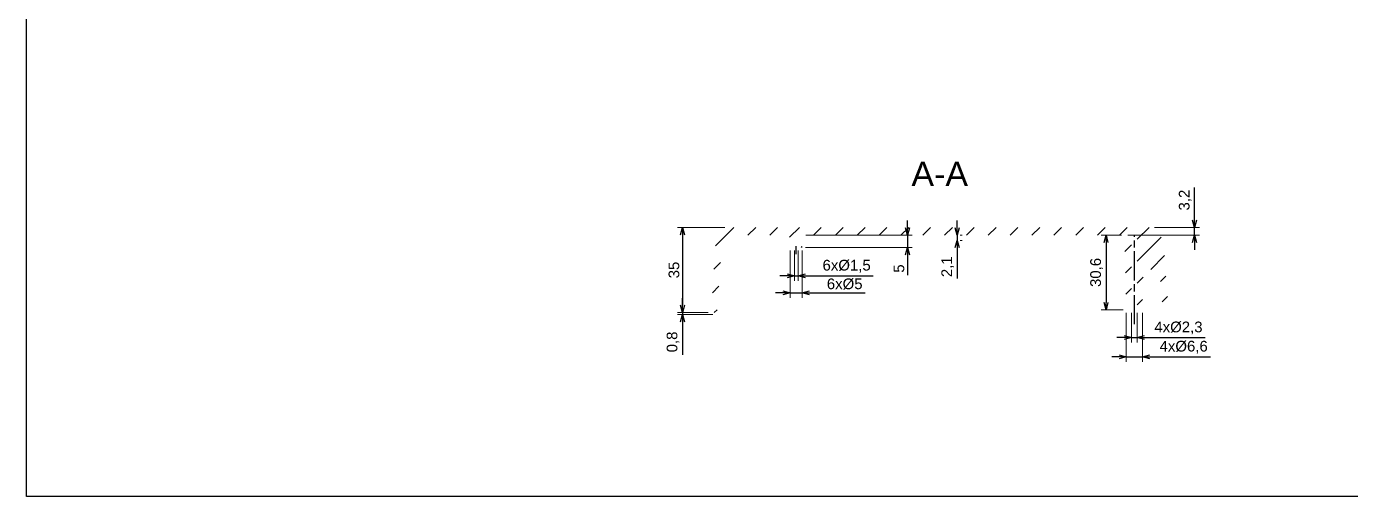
# Paper-space layout 'Cover' of a CAD drawing. Header units: millimetres. Extents: x 0 to 413, y 1 to 290.
# Drawn here: x 0.2 to 272.4, y 0.5 to 97.1 of the extents above; entities that cross this region are included whole.
import ezdxf

# ---------------------------------------------------------------- set-up
doc = ezdxf.new("R2010")
doc.units = ezdxf.units.MM
doc.linetypes.add('AM_ISO08W050x2', pattern=[9, 6, -0.75, 1.5, -0.75])
doc.layers.add('MD_Annotation', color=7, linetype='Continuous', lineweight=25)
doc.layers.add('MD_Hatching', color=7, linetype='Continuous', lineweight=25)
doc.layers.add('Tabelka', color=7, linetype='Continuous')
doc.styles.get("Standard").update_dxf_attribs({"font": 'arial.ttf'})
doc.dimstyles.new('ISO-25', dxfattribs={"dimtxt": 2.2, "dimasz": 1.5, "dimexe": 1, "dimexo": 0.625, "dimtad": 1, "dimrnd": 0.05, "dimtxsty": 'Standard', "dimblk": 'OPEN30', "dimcen": 2.5, "dimadec": 0, "dimazin": 0, "dimtfac": 1, "dimtmove": 0, "dimatfit": 3, "dimfxl": 1, "dimlwe": 18, "dimarcsym": 0})

# ---------------------------------------------------------------- blocks, each defined once
blk = doc.blocks.new('_Open30')
at = {"color": 0, "linetype": 'ByBlock', "lineweight": -2}
for p, q in [((-1, 0.27), (0, 0)), ((0, 0), (-1, -0.27)), ((0, 0), (-1, 0))]:
    blk.add_line(p, q, dxfattribs=at)
blk = doc.blocks.new('*D170')
at = {"layer": 'Defpoints', "color": 0, "transparency": 16777216}
for p in [(144.4, 55.82), (135.05, 38.32), (140.92, 38.32)]:
    blk.add_point(p, dxfattribs=at)
at = {"layer": 'MD_Annotation', "color": 0, "lineweight": 18, "transparency": 16777216}
for p, q in [((143.78, 55.82), (134.05, 55.82)), ((140.3, 38.32), (134.05, 38.32))]:
    blk.add_line(p, q, dxfattribs=at)
at = {"layer": 'MD_Annotation', "color": 0, "lineweight": -2, "transparency": 16777216}
blk.add_line((135.05, 54.32), (135.05, 39.82), dxfattribs=at)
at = {"layer": 'MD_Annotation', "color": 0, "lineweight": -2, "transparency": 16777216, "xscale": 1.5, "yscale": 1.5, "zscale": 1.5}
for p, rotation in [((135.05, 55.82), 90), ((135.05, 38.32), 270)]:
    blk.add_blockref('_Open30', p, dxfattribs=dict(at, rotation=rotation))
at = {"layer": 'MD_Annotation', "color": 0, "transparency": 16777216, "insert": (133.3, 47.07), "char_height": 2.2, "attachment_point": 5, "rotation": 90}
blk.add_mtext('35', dxfattribs=at)
blk = doc.blocks.new('*D171')
at = {"layer": 'Defpoints', "color": 0, "transparency": 16777216}
for p in [(140.92, 38.32), (135.05, 37.92), (141.92, 37.92)]:
    blk.add_point(p, dxfattribs=at)
at = {"layer": 'MD_Annotation', "color": 0, "lineweight": -2, "transparency": 16777216}
for p, q in [((135.05, 39.82), (135.05, 41.32)), ((135.05, 38.32), (135.05, 37.92)), ((135.05, 36.42), (135.05, 29.66))]:
    blk.add_line(p, q, dxfattribs=at)
at = {"layer": 'MD_Annotation', "color": 0, "lineweight": 18, "transparency": 16777216}
for p, q in [((140.3, 38.32), (134.05, 38.32)), ((141.3, 37.92), (134.05, 37.92))]:
    blk.add_line(p, q, dxfattribs=at)
at = {"layer": 'MD_Annotation', "color": 0, "lineweight": -2, "transparency": 16777216, "xscale": 1.5, "yscale": 1.5, "zscale": 1.5}
for p, rotation in [((135.05, 38.32), 270), ((135.05, 37.92), 90)]:
    blk.add_blockref('_Open30', p, dxfattribs=dict(at, rotation=rotation))
at = {"layer": 'MD_Annotation', "color": 0, "transparency": 16777216, "insert": (133.1, 32.29), "char_height": 2.2, "attachment_point": 5, "rotation": 90}
blk.add_mtext('0,8', dxfattribs=at)
blk = doc.blocks.new('*D172')
at = {"layer": 'Defpoints', "color": 0, "transparency": 16777216}
for p in [(157.17, 51.72), (159.67, 51.72), (157.17, 42.38)]:
    blk.add_point(p, dxfattribs=at)
at = {"layer": 'MD_Annotation', "color": 0, "lineweight": 18, "transparency": 16777216}
for p, q in [((157.17, 51.1), (157.17, 41.38)), ((159.67, 51.1), (159.67, 41.38))]:
    blk.add_line(p, q, dxfattribs=at)
at = {"layer": 'MD_Annotation', "color": 0, "lineweight": -2, "transparency": 16777216}
for p, q in [((155.67, 42.38), (154.17, 42.38)), ((157.17, 42.38), (159.67, 42.38)), ((161.17, 42.38), (172.57, 42.38))]:
    blk.add_line(p, q, dxfattribs=at)
at = {"layer": 'MD_Annotation', "color": 0, "lineweight": -2, "transparency": 16777216, "xscale": 1.5, "yscale": 1.5, "zscale": 1.5}
blk.add_blockref('_Open30', (157.17, 42.38), dxfattribs=at)
at = {"layer": 'MD_Annotation', "color": 0, "lineweight": -2, "transparency": 16777216, "xscale": 1.5, "yscale": 1.5, "zscale": 1.5, "rotation": 180}
blk.add_blockref('_Open30', (159.67, 42.38), dxfattribs=at)
at = {"layer": 'MD_Annotation', "color": 0, "transparency": 16777216, "insert": (168.39, 44.19), "char_height": 2.2, "attachment_point": 5}
blk.add_mtext('6x%%C5', dxfattribs=at)
blk = doc.blocks.new('*D173')
at = {"layer": 'Defpoints', "color": 0, "transparency": 16777216}
for p in [(158.05, 51.72), (158.8, 51.72), (158.05, 45.88)]:
    blk.add_point(p, dxfattribs=at)
at = {"layer": 'MD_Annotation', "color": 0, "lineweight": 18, "transparency": 16777216}
for p, q in [((158.05, 51.1), (158.05, 44.88)), ((158.8, 51.1), (158.8, 44.88))]:
    blk.add_line(p, q, dxfattribs=at)
at = {"layer": 'MD_Annotation', "color": 0, "lineweight": -2, "transparency": 16777216}
for p, q in [((156.55, 45.88), (155.05, 45.88)), ((158.05, 45.88), (158.8, 45.88)), ((160.3, 45.88), (174.25, 45.88))]:
    blk.add_line(p, q, dxfattribs=at)
at = {"layer": 'MD_Annotation', "color": 0, "lineweight": -2, "transparency": 16777216, "xscale": 1.5, "yscale": 1.5, "zscale": 1.5}
blk.add_blockref('_Open30', (158.05, 45.88), dxfattribs=at)
at = {"layer": 'MD_Annotation', "color": 0, "lineweight": -2, "transparency": 16777216, "xscale": 1.5, "yscale": 1.5, "zscale": 1.5, "rotation": 180}
blk.add_blockref('_Open30', (158.8, 45.88), dxfattribs=at)
at = {"layer": 'MD_Annotation', "color": 0, "transparency": 16777216, "insert": (168.79, 47.86), "char_height": 2.2, "attachment_point": 5}
blk.add_mtext('6x%%C1,5', dxfattribs=at)
blk = doc.blocks.new('*D174')
at = {"layer": 'Defpoints', "color": 0, "transparency": 16777216}
for p in [(159.67, 51.72), (159.8, 54.22), (181.28, 54.22)]:
    blk.add_point(p, dxfattribs=at)
at = {"layer": 'MD_Annotation', "color": 0, "lineweight": -2, "transparency": 16777216}
for p, q in [((181.28, 55.72), (181.28, 57.22)), ((181.28, 54.22), (181.28, 51.72)), ((181.28, 50.22), (181.28, 46.01))]:
    blk.add_line(p, q, dxfattribs=at)
at = {"layer": 'MD_Annotation', "color": 0, "lineweight": 18, "transparency": 16777216}
for p, q in [((160.3, 51.72), (182.28, 51.72)), ((160.42, 54.22), (182.28, 54.22))]:
    blk.add_line(p, q, dxfattribs=at)
at = {"layer": 'MD_Annotation', "color": 0, "lineweight": -2, "transparency": 16777216, "xscale": 1.5, "yscale": 1.5, "zscale": 1.5}
for p, rotation in [((181.28, 54.22), 270), ((181.28, 51.72), 90)]:
    blk.add_blockref('_Open30', p, dxfattribs=dict(at, rotation=rotation))
at = {"layer": 'MD_Annotation', "color": 0, "transparency": 16777216, "insert": (179.54, 47.37), "char_height": 2.2, "attachment_point": 5, "rotation": 90}
blk.add_mtext('5', dxfattribs=at)
blk = doc.blocks.new('*D175')
at = {"layer": 'Defpoints', "color": 0, "transparency": 16777216}
for p in [(231.44, 55.82), (240.31, 55.82), (225.92, 54.22)]:
    blk.add_point(p, dxfattribs=at)
at = {"layer": 'MD_Annotation', "color": 0, "lineweight": -2, "transparency": 16777216}
for p, q in [((240.31, 57.32), (240.31, 64.05)), ((240.31, 54.22), (240.31, 55.82)), ((240.31, 52.72), (240.31, 51.22))]:
    blk.add_line(p, q, dxfattribs=at)
at = {"layer": 'MD_Annotation', "color": 0, "lineweight": 18, "transparency": 16777216}
for p, q in [((232.06, 55.82), (241.31, 55.82)), ((226.55, 54.22), (241.31, 54.22))]:
    blk.add_line(p, q, dxfattribs=at)
at = {"layer": 'MD_Annotation', "color": 0, "lineweight": -2, "transparency": 16777216, "xscale": 1.5, "yscale": 1.5, "zscale": 1.5}
for p, rotation in [((240.31, 55.82), 270), ((240.31, 54.22), 90)]:
    blk.add_blockref('_Open30', p, dxfattribs=dict(at, rotation=rotation))
at = {"layer": 'MD_Annotation', "color": 0, "transparency": 16777216, "insert": (238.37, 61.44), "char_height": 2.2, "attachment_point": 5, "rotation": 90}
blk.add_mtext('3,2', dxfattribs=at)
blk = doc.blocks.new('*D176')
at = {"layer": 'Defpoints', "color": 0, "transparency": 16777216}
for p in [(225.92, 54.22), (222.1, 38.92), (226.27, 38.92)]:
    blk.add_point(p, dxfattribs=at)
at = {"layer": 'MD_Annotation', "color": 0, "lineweight": 18, "transparency": 16777216}
for p, q in [((225.3, 54.22), (221.1, 54.22)), ((225.65, 38.92), (221.1, 38.92))]:
    blk.add_line(p, q, dxfattribs=at)
at = {"layer": 'MD_Annotation', "color": 0, "lineweight": -2, "transparency": 16777216}
blk.add_line((222.1, 52.72), (222.1, 40.42), dxfattribs=at)
at = {"layer": 'MD_Annotation', "color": 0, "lineweight": -2, "transparency": 16777216, "xscale": 1.5, "yscale": 1.5, "zscale": 1.5}
for p, rotation in [((222.1, 54.22), 90), ((222.1, 38.92), 270)]:
    blk.add_blockref('_Open30', p, dxfattribs=dict(at, rotation=rotation))
at = {"layer": 'MD_Annotation', "color": 0, "transparency": 16777216, "insert": (220.16, 46.57), "char_height": 2.2, "attachment_point": 5, "rotation": 90}
blk.add_mtext('30,6', dxfattribs=at)
blk = doc.blocks.new('*D177')
at = {"layer": 'Defpoints', "color": 0, "transparency": 16777216}
for p in [(226.27, 38.92), (229.57, 38.92), (229.57, 29.23)]:
    blk.add_point(p, dxfattribs=at)
at = {"layer": 'MD_Annotation', "color": 0, "lineweight": 18, "transparency": 16777216}
for p, q in [((226.27, 38.3), (226.27, 28.23)), ((229.57, 38.3), (229.57, 28.23))]:
    blk.add_line(p, q, dxfattribs=at)
at = {"layer": 'MD_Annotation', "color": 0, "lineweight": -2, "transparency": 16777216}
for p, q in [((224.77, 29.23), (223.27, 29.23)), ((226.27, 29.23), (229.57, 29.23)), ((231.07, 29.23), (243.55, 29.23))]:
    blk.add_line(p, q, dxfattribs=at)
at = {"layer": 'MD_Annotation', "color": 0, "lineweight": -2, "transparency": 16777216, "xscale": 1.5, "yscale": 1.5, "zscale": 1.5}
blk.add_blockref('_Open30', (226.27, 29.23), dxfattribs=at)
at = {"layer": 'MD_Annotation', "color": 0, "lineweight": -2, "transparency": 16777216, "xscale": 1.5, "yscale": 1.5, "zscale": 1.5, "rotation": 180}
blk.add_blockref('_Open30', (229.57, 29.23), dxfattribs=at)
at = {"layer": 'MD_Annotation', "color": 0, "transparency": 16777216, "insert": (238.06, 31.21), "char_height": 2.2, "attachment_point": 5}
blk.add_mtext('4x%%C6,6', dxfattribs=at)
blk = doc.blocks.new('*D178')
at = {"layer": 'Defpoints', "color": 0, "transparency": 16777216}
for p in [(227.35, 38.92), (228.5, 38.92), (228.5, 33.19)]:
    blk.add_point(p, dxfattribs=at)
at = {"layer": 'MD_Annotation', "color": 0, "lineweight": 18, "transparency": 16777216}
for p, q in [((227.35, 38.3), (227.35, 32.19)), ((228.5, 38.3), (228.5, 32.19))]:
    blk.add_line(p, q, dxfattribs=at)
at = {"layer": 'MD_Annotation', "color": 0, "lineweight": -2, "transparency": 16777216}
for p, q in [((225.85, 33.19), (224.35, 33.19)), ((227.35, 33.19), (228.5, 33.19)), ((230, 33.19), (242.48, 33.19))]:
    blk.add_line(p, q, dxfattribs=at)
at = {"layer": 'MD_Annotation', "color": 0, "lineweight": -2, "transparency": 16777216, "xscale": 1.5, "yscale": 1.5, "zscale": 1.5}
blk.add_blockref('_Open30', (227.35, 33.19), dxfattribs=at)
at = {"layer": 'MD_Annotation', "color": 0, "lineweight": -2, "transparency": 16777216, "xscale": 1.5, "yscale": 1.5, "zscale": 1.5, "rotation": 180}
blk.add_blockref('_Open30', (228.5, 33.19), dxfattribs=at)
at = {"layer": 'MD_Annotation', "color": 0, "transparency": 16777216, "insert": (236.99, 35.17), "char_height": 2.2, "attachment_point": 5}
blk.add_mtext('4x%%C2,3', dxfattribs=at)
blk = doc.blocks.new('*D179')
at = {"layer": 'Defpoints', "color": 0, "transparency": 16777216}
for p in [(191.51, 54.22), (191.51, 53.17), (191.51, 53.17)]:
    blk.add_point(p, dxfattribs=at)
at = {"layer": 'MD_Annotation', "color": 0, "lineweight": -2, "transparency": 16777216}
for p, q in [((191.51, 55.72), (191.51, 57.22)), ((191.51, 54.22), (191.51, 53.17)), ((191.51, 51.67), (191.51, 45.3))]:
    blk.add_line(p, q, dxfattribs=at)
at = {"layer": 'MD_Annotation', "color": 0, "lineweight": 18, "transparency": 16777216}
for p, q in [((192.14, 54.22), (192.51, 54.22)), ((192.14, 53.17), (192.51, 53.17))]:
    blk.add_line(p, q, dxfattribs=at)
at = {"layer": 'MD_Annotation', "color": 0, "lineweight": -2, "transparency": 16777216, "xscale": 1.5, "yscale": 1.5, "zscale": 1.5}
for p, rotation in [((191.51, 54.22), 270), ((191.51, 53.17), 90)]:
    blk.add_blockref('_Open30', p, dxfattribs=dict(at, rotation=rotation))
at = {"layer": 'MD_Annotation', "color": 0, "transparency": 16777216, "insert": (189.56, 47.74), "char_height": 2.2, "attachment_point": 5, "rotation": 90}
blk.add_mtext('2,1', dxfattribs=at)

psp = doc.layouts.new('Cover')

# ---------------------------------------------------------------- hatches: boundary and pattern name
at = {"layer": 'MD_Hatching'}
h = psp.add_hatch(dxfattribs=at)
h.set_pattern_fill('ANSI31', color=256, style=0)
edge = h.paths.add_edge_path(flags=0)
edge.add_line((214.2121, 55.8205), (214.2121, 54.2205))
edge.add_line((214.2121, 54.2205), (225.9214, 54.2205))
edge.add_line((225.9214, 54.2205), (226.2714, 38.9205))
edge.add_line((226.2714, 38.9205), (227.3464, 38.9205))
edge.add_line((227.3464, 38.9205), (227.3464, 54.2205))
edge.add_line((227.3464, 54.2205), (228.4964, 54.2205))
edge.add_line((228.4964, 54.2205), (228.4964, 38.9205))
edge.add_line((228.4964, 38.9205), (229.5714, 38.9205))
edge.add_line((229.5714, 38.9205), (229.7926, 48.5899))
edge.add_ellipse((233.8824, 51.4662), major_axis=(-4.0899, -2.8763), ratio=1, start_angle=0, end_angle=46.433495)
edge.add_line((233.1478, 46.5205), (233.7803, 38.8205))
edge.add_line((233.7803, 38.8205), (234.4214, 38.8205))
edge.add_line((234.4214, 38.8205), (234.4214, 38.3205))
edge.add_line((234.4214, 38.3205), (234.9214, 38.3205))
edge.add_line((234.9214, 38.3205), (233.9274, 53.2304))
edge.add_ellipse((233.6779, 53.2138), major_axis=(0.2494, 0.0166), ratio=1, start_angle=0, end_angle=39.717124)
edge.add_line((233.8592, 53.386), (231.6203, 55.7427))
edge.add_ellipse((231.439, 55.5705), major_axis=(0.1812, 0.1722), ratio=1, start_angle=360, end_angle=406.468801)
edge.add_line((231.439, 55.8205), (214.2121, 55.8205))
edge = h.paths.add_edge_path(flags=0)
edge.add_line((214.2121, 55.8205), (144.4037, 55.8205))
edge.add_ellipse((144.4037, 55.5705), major_axis=(0, 0.25), ratio=1, start_angle=360, end_angle=406.468801)
edge.add_line((144.2224, 55.7427), (141.9836, 53.386))
edge.add_ellipse((142.1648, 53.2138), major_axis=(-0.1812, 0.1722), ratio=1, start_angle=360, end_angle=399.717124)
edge.add_line((141.9154, 53.2304), (140.9214, 38.3205))
edge.add_line((140.9214, 38.3205), (141.6714, 38.3205))
edge.add_line((141.6714, 38.3205), (141.6714, 38.1705))
edge.add_ellipse((141.9214, 38.1705), major_axis=(-0.25, 0), ratio=1, start_angle=360, end_angle=450)
edge.add_ellipse((141.8714, 38.1654), major_axis=(0.05, -0.2449), ratio=1, start_angle=0, end_angle=78.463041)
edge.add_line((142.1214, 38.1654), (142.1214, 38.3205))
edge.add_line((142.1214, 38.3205), (143.1714, 52.3205))
edge.add_line((143.1714, 52.3205), (144.9214, 54.2205))
edge.add_line((144.9214, 54.2205), (157.0464, 54.2205))
edge.add_line((157.0464, 54.2205), (157.1714, 51.7205))
edge.add_line((157.1714, 51.7205), (158.0464, 51.7205))
edge.add_line((158.0464, 51.7205), (158.0464, 51.9705))
edge.add_line((158.0464, 51.9705), (158.7964, 51.9705))
edge.add_line((158.7964, 51.9705), (158.7964, 51.7205))
edge.add_line((158.7964, 51.7205), (159.6714, 51.7205))
edge.add_line((159.6714, 51.7205), (159.7964, 54.2205))
edge.add_line((159.7964, 54.2205), (214.2121, 54.2205))
edge.add_line((214.2121, 54.2205), (214.2121, 55.8205))

# ---------------------------------------------------------------- linework, layer by layer
at = {"layer": 'MD_Annotation', "linetype": 'AM_ISO08W050x2'}
for p, q in [((158.4214, 50.3455), (158.4214, 51.9705)), ((227.9214, 35.9205), (227.9214, 54.2205))]:
    psp.add_line(p, q, dxfattribs=at)
at = {"layer": 'Tabelka'}
psp.add_lwpolyline([(0.2197, 290.193), (413.4761, 290.193), (413.4761, 0.5211), (0.2197, 0.5211)], close=True, dxfattribs=at)

# ---------------------------------------------------------------- texts
at = {"layer": 'MD_Annotation', "color": 7, "insert": (187.9214, 64.3205), "char_height": 5, "width": 14.004093, "attachment_point": 8}
psp.add_mtext('A-A', dxfattribs=at)

# ---------------------------------------------------------------- dimensions: what is measured, and where the dimension line sits
at = {"layer": 'MD_Annotation'}
for base, p1, p2, angle, picture, middle in [((240.3149, 55.8205), (225.9214, 54.2205), (231.439, 55.8205), 90, '*D175', (238.3678, 61.4362)), ((191.5113, 53.1705), (191.5113, 54.2205), (191.5113, 53.1705), 270, '*D179', (189.5642, 47.7364)), ((135.049, 38.3205), (144.4037, 55.8205), (140.9214, 38.3205), 270, '*D170', (133.3, 47.0705)), ((222.1035, 38.9205), (225.9214, 54.2205), (226.2714, 38.9205), 270, '*D176', (220.1564, 46.5705)), ((135.049, 37.9205), (140.9214, 38.3205), (141.9214, 37.9205), 270, '*D171', (133.1019, 32.2906))]:
    dim = psp.add_linear_dim(base=base, p1=p1, p2=p2, angle=angle, dimstyle='ISO-25', override={"dimlfac": -2}, dxfattribs=at)
    dim.commit()
    dim.dimension.update_dxf_attribs({"geometry": picture, "text_midpoint": middle})
dim = psp.add_linear_dim(base=(181.2831, 54.2205), p1=(159.6714, 51.7205), p2=(159.7964, 54.2205), angle=90, dimstyle='ISO-25', override={"dimlfac": -2}, dxfattribs=at)
dim.commit()
dim.dimension.update_dxf_attribs({"geometry": '*D174', "text_midpoint": (181.2831, 47.3662), "dimtype": 160})
for base, p1, p2, picture, middle in [((157.1714, 42.3771), (159.6714, 51.7205), (157.1714, 51.7205), '*D172', (168.3874, 42.3771)), ((158.0464, 45.8784), (158.7964, 51.7205), (158.0464, 51.7205), '*D173', (168.794, 45.8784))]:
    dim = psp.add_linear_dim(base=base, p1=p1, p2=p2, text='6x%%C<>', dimstyle='ISO-25', override={"dimlfac": -2, "dimpost": ''}, dxfattribs=at)
    dim.commit()
    dim.dimension.update_dxf_attribs({"geometry": picture, "text_midpoint": middle, "dimtype": 160})
for base, p1, p2, picture, middle in [((229.5714, 29.2274), (226.2714, 38.9205), (229.5714, 38.9205), '*D177', (238.0608, 31.2105)), ((228.4964, 33.186), (227.3464, 38.9205), (228.4964, 38.9205), '*D178', (236.9866, 35.1691))]:
    dim = psp.add_linear_dim(base=base, p1=p1, p2=p2, text='4x%%C<>', dimstyle='ISO-25', override={"dimlfac": -2, "dimpost": ''}, dxfattribs=at)
    dim.commit()
    dim.dimension.update_dxf_attribs({"geometry": picture, "text_midpoint": middle})

doc.saveas('drawing.dxf')
